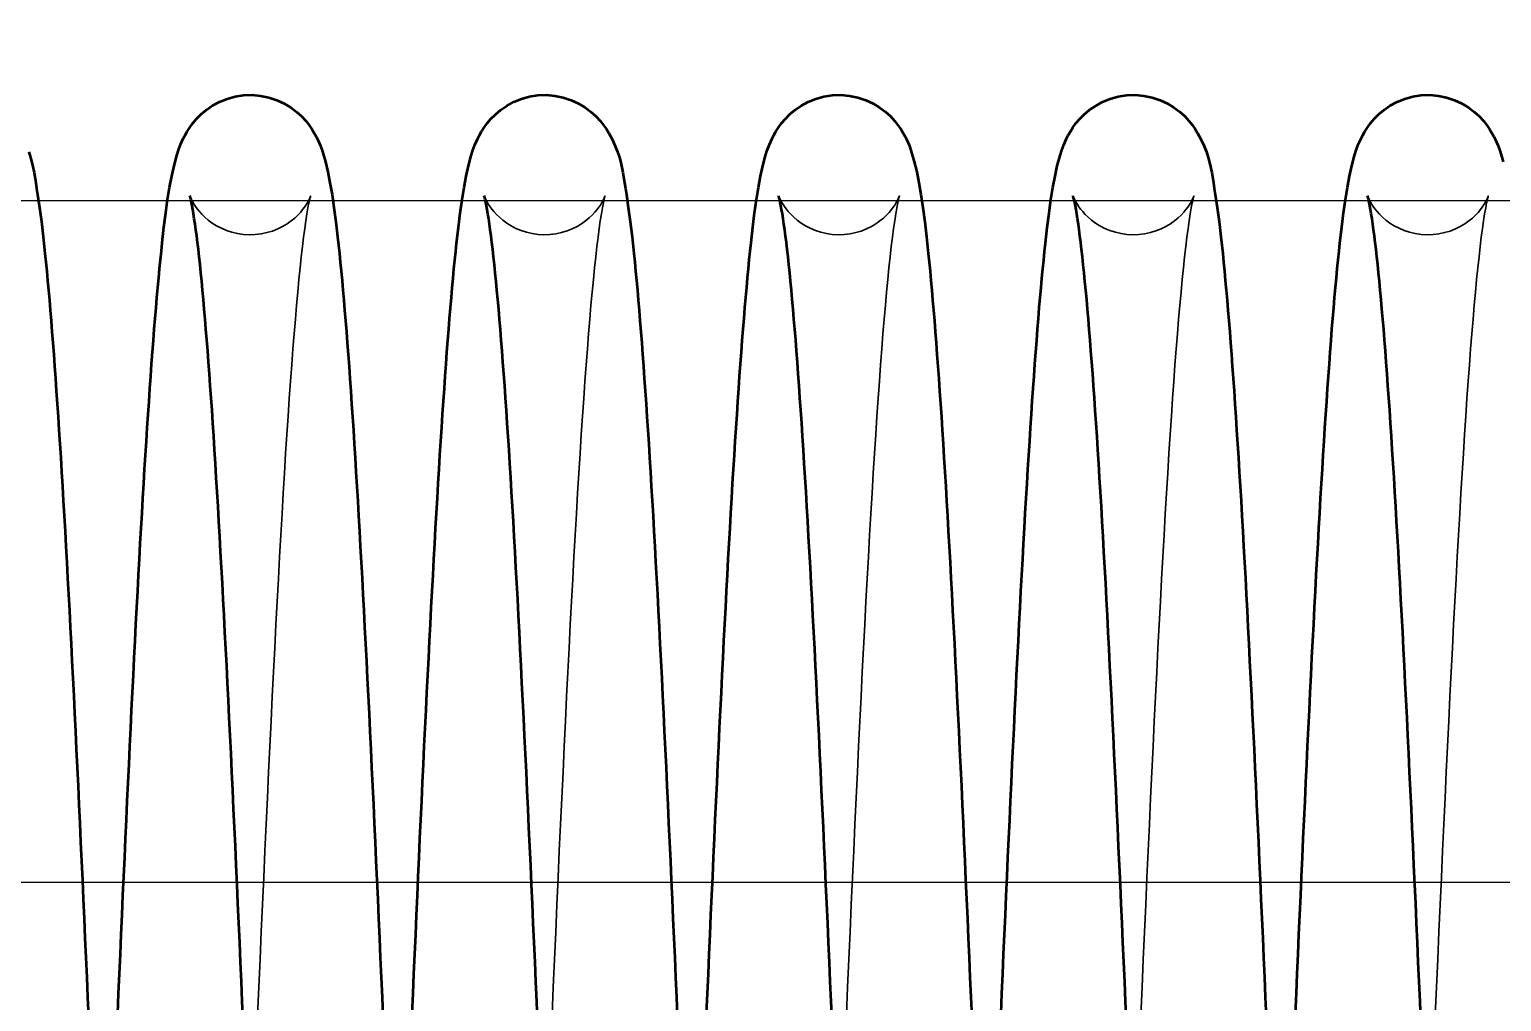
# Model space of a CAD drawing. Header units: millimetres. Extents: x 1448 to 104164, y -19509 to -89.
# Drawn here: x 81061.8 to 81148.2, y -2999.6 to -2942.6 of the extents above; entities that cross this region are included whole.
import ezdxf

# ---------------------------------------------------------------- set-up
doc = ezdxf.new("R2010")
doc.units = ezdxf.units.MM
doc.header["$LTSCALE"] = 60
doc.header["$MEASUREMENT"] = 0
doc.layers.get('0').update_dxf_attribs({"linetype": 'CONTINUOUS'})
doc.layers.add('가려진 것(ISO)', color=7, linetype='CONTINUOUS', lineweight=35)
doc.layers.add('가시적인 것(ISO)', color=7, linetype='CONTINUOUS', lineweight=50)
doc.styles.add('0T-OUT', font='H2GTRE.TTF')
doc.dimstyles.new('MAIN', dxfattribs={"dimtxt": 1.5, "dimasz": 0.5, "dimexe": 1, "dimexo": 2, "dimgap": 1, "dimtad": 1, "dimdec": 0, "dimdsep": 46, "dimlunit": 6, "dimtxsty": '0T-OUT', "dimblk": 'DOT', "dimcen": 2.5, "dimdle": 2, "dimclrd": 256, "dimclre": 256, "dimclrt": 3, "dimadec": 0, "dimazin": 0, "dimtfac": 1, "dimtdec": 0, "dimtix": 1, "dimtmove": 2, "dimatfit": 3, "dimldrblk": 'DOT', "dimfxl": 1, "dimtvp": 1, "dimtolj": 1, "dimtzin": 0, "dimlwd": 0, "dimlwe": 0, "dimarcsym": 0})

# ---------------------------------------------------------------- blocks, each defined once
blk = doc.blocks.new('토션스프링1')
at = {"layer": '가려진 것(ISO)', "flags": 128}
for points in [[(21462606.344, -50955408.884), (21462606.35, -50955408.9), (21462606.369, -50955408.952), (21462606.409, -50955409.045), (21462606.48, -50955409.189), (21462606.531, -50955409.282), (21462606.596, -50955409.391), (21462606.678, -50955409.514), (21462606.778, -50955409.652), (21462606.9, -50955409.803), (21462607.048, -50955409.966), (21462607.221, -50955410.136), (21462607.423, -50955410.308), (21462607.653, -50955410.477), (21462607.91, -50955410.638), (21462608.191, -50955410.785), (21462608.491, -50955410.912), (21462608.811, -50955411.016), (21462609.144, -50955411.094), (21462609.487, -50955411.144), (21462609.834, -50955411.164), (21462610.182, -50955411.153), (21462610.527, -50955411.111), (21462610.864, -50955411.041), (21462611.188, -50955410.945), (21462611.494, -50955410.824), (21462611.781, -50955410.682), (21462612.045, -50955410.525), (21462612.283, -50955410.357), (21462612.493, -50955410.186), (21462612.674, -50955410.015), (21462612.829, -50955409.85), (21462612.959, -50955409.693), (21462613.066, -50955409.551), (21462613.152, -50955409.424), (21462613.221, -50955409.312), (21462613.276, -50955409.214), (21462613.352, -50955409.063), (21462613.397, -50955408.962), (21462613.418, -50955408.905), (21462613.425, -50955408.885), (21462613.422, -50955408.895), (21462613.412, -50955408.931), (21462613.396, -50955408.992), (21462613.376, -50955409.075), (21462613.327, -50955409.298), (21462613.273, -50955409.585), (21462613.213, -50955409.934), (21462613.15, -50955410.339), (21462613.084, -50955410.797), (21462613.017, -50955411.304), (21462612.949, -50955411.858), (21462612.881, -50955412.458), (21462612.812, -50955413.103), (21462612.742, -50955413.793), (21462612.672, -50955414.525), (21462612.602, -50955415.3), (21462612.531, -50955416.115), (21462612.46, -50955416.97), (21462612.389, -50955417.864), (21462612.318, -50955418.794), (21462612.247, -50955419.76), (21462612.176, -50955420.765), (21462612.105, -50955421.807), (21462612.034, -50955422.886), (21462611.962, -50955424), (21462611.891, -50955425.148), (21462611.819, -50955426.329), (21462611.748, -50955427.541), (21462611.676, -50955428.783), (21462611.604, -50955430.054), (21462611.533, -50955431.352), (21462611.461, -50955432.676), (21462611.39, -50955434.027), (21462611.319, -50955435.405), (21462611.247, -50955436.812), (21462611.176, -50955438.244), (21462611.104, -50955439.701), (21462611.032, -50955441.181), (21462610.96, -50955442.682), (21462610.888, -50955444.203), (21462610.817, -50955445.743), (21462610.745, -50955447.299), (21462610.673, -50955448.871), (21462610.602, -50955450.456), (21462610.53, -50955452.054), (21462610.459, -50955453.666), (21462610.387, -50955455.294), (21462610.316, -50955456.936)], [(21462623.62, -50955408.884), (21462623.625, -50955408.9), (21462623.645, -50955408.952), (21462623.685, -50955409.046), (21462623.755, -50955409.194), (21462623.806, -50955409.288), (21462623.872, -50955409.397), (21462623.955, -50955409.52), (21462624.057, -50955409.657), (21462624.18, -50955409.808), (21462624.328, -50955409.971), (21462624.503, -50955410.141), (21462624.705, -50955410.313), (21462624.936, -50955410.482), (21462625.193, -50955410.642), (21462625.475, -50955410.789), (21462625.776, -50955410.916), (21462626.095, -50955411.019), (21462626.429, -50955411.096), (21462626.772, -50955411.145), (21462627.12, -50955411.164), (21462627.467, -50955411.152), (21462627.812, -50955411.11), (21462628.148, -50955411.039), (21462628.472, -50955410.942), (21462628.778, -50955410.821), (21462629.064, -50955410.678), (21462629.327, -50955410.52), (21462629.565, -50955410.353), (21462629.774, -50955410.181), (21462629.955, -50955410.01), (21462630.109, -50955409.845), (21462630.238, -50955409.69), (21462630.344, -50955409.547), (21462630.43, -50955409.42), (21462630.499, -50955409.309), (21462630.553, -50955409.212), (21462630.628, -50955409.061), (21462630.672, -50955408.961), (21462630.694, -50955408.905), (21462630.701, -50955408.885), (21462630.698, -50955408.895), (21462630.688, -50955408.932), (21462630.672, -50955408.993), (21462630.652, -50955409.076), (21462630.603, -50955409.3), (21462630.548, -50955409.588), (21462630.488, -50955409.936), (21462630.425, -50955410.341), (21462630.36, -50955410.799), (21462630.293, -50955411.307), (21462630.225, -50955411.862), (21462630.156, -50955412.461), (21462630.087, -50955413.106), (21462630.018, -50955413.796), (21462629.948, -50955414.528), (21462629.877, -50955415.303), (21462629.807, -50955416.119), (21462629.736, -50955416.975), (21462629.665, -50955417.869), (21462629.594, -50955418.8), (21462629.523, -50955419.768), (21462629.452, -50955420.771), (21462629.381, -50955421.812), (21462629.309, -50955422.889), (21462629.238, -50955424.003), (21462629.166, -50955425.15), (21462629.095, -50955426.331), (21462629.023, -50955427.544), (21462628.952, -50955428.786), (21462628.88, -50955430.058), (21462628.808, -50955431.358), (21462628.737, -50955432.685), (21462628.665, -50955434.036), (21462628.594, -50955435.413), (21462628.523, -50955436.816), (21462628.451, -50955438.247), (21462628.379, -50955439.702), (21462628.308, -50955441.182), (21462628.236, -50955442.683), (21462628.164, -50955444.204), (21462628.092, -50955445.745), (21462628.02, -50955447.302), (21462627.949, -50955448.876), (21462627.877, -50955450.463), (21462627.806, -50955452.064), (21462627.734, -50955453.675), (21462627.663, -50955455.3), (21462627.591, -50955456.939)], [(21462640.896, -50955408.884), (21462640.901, -50955408.9), (21462640.921, -50955408.952), (21462640.961, -50955409.045), (21462641.032, -50955409.189), (21462641.083, -50955409.282), (21462641.148, -50955409.391), (21462641.229, -50955409.514), (21462641.329, -50955409.652), (21462641.452, -50955409.803), (21462641.599, -50955409.966), (21462641.773, -50955410.136), (21462641.974, -50955410.308), (21462642.205, -50955410.477), (21462642.462, -50955410.638), (21462642.742, -50955410.785), (21462643.043, -50955410.912), (21462643.362, -50955411.016), (21462643.696, -50955411.094), (21462644.039, -50955411.144), (21462644.386, -50955411.164), (21462644.733, -50955411.153), (21462645.078, -50955411.111), (21462645.415, -50955411.041), (21462645.739, -50955410.945), (21462646.045, -50955410.824), (21462646.332, -50955410.682), (21462646.596, -50955410.525), (21462646.835, -50955410.357), (21462647.044, -50955410.186), (21462647.226, -50955410.015), (21462647.381, -50955409.85), (21462647.511, -50955409.693), (21462647.617, -50955409.551), (21462647.703, -50955409.424), (21462647.773, -50955409.312), (21462647.828, -50955409.214), (21462647.904, -50955409.063), (21462647.948, -50955408.962), (21462647.97, -50955408.905), (21462647.977, -50955408.885), (21462647.974, -50955408.895), (21462647.964, -50955408.931), (21462647.948, -50955408.992), (21462647.928, -50955409.075), (21462647.879, -50955409.298), (21462647.824, -50955409.585), (21462647.765, -50955409.934), (21462647.702, -50955410.339), (21462647.636, -50955410.797), (21462647.569, -50955411.304), (21462647.501, -50955411.858), (21462647.432, -50955412.458), (21462647.363, -50955413.103), (21462647.294, -50955413.793), (21462647.224, -50955414.525), (21462647.153, -50955415.3), (21462647.083, -50955416.115), (21462647.012, -50955416.97), (21462646.941, -50955417.864), (21462646.87, -50955418.794), (21462646.799, -50955419.76), (21462646.728, -50955420.765), (21462646.657, -50955421.807), (21462646.585, -50955422.886), (21462646.514, -50955424), (21462646.442, -50955425.148), (21462646.371, -50955426.329), (21462646.299, -50955427.541), (21462646.227, -50955428.783), (21462646.156, -50955430.054), (21462646.084, -50955431.352), (21462646.013, -50955432.676), (21462645.942, -50955434.027), (21462645.87, -50955435.405), (21462645.799, -50955436.812), (21462645.727, -50955438.244), (21462645.655, -50955439.701), (21462645.583, -50955441.181), (21462645.512, -50955442.682), (21462645.44, -50955444.203), (21462645.368, -50955445.743), (21462645.296, -50955447.299), (21462645.225, -50955448.871), (21462645.153, -50955450.456), (21462645.082, -50955452.054), (21462645.01, -50955453.666), (21462644.939, -50955455.294), (21462644.867, -50955456.936)], [(21462658.172, -50955408.884), (21462658.177, -50955408.9), (21462658.197, -50955408.952), (21462658.236, -50955409.046), (21462658.306, -50955409.194), (21462658.358, -50955409.288), (21462658.424, -50955409.397), (21462658.507, -50955409.52), (21462658.608, -50955409.657), (21462658.731, -50955409.808), (21462658.88, -50955409.971), (21462659.054, -50955410.141), (21462659.256, -50955410.313), (21462659.487, -50955410.482), (21462659.745, -50955410.642), (21462660.026, -50955410.789), (21462660.328, -50955410.916), (21462660.647, -50955411.019), (21462660.981, -50955411.096), (21462661.324, -50955411.145), (21462661.671, -50955411.164), (21462662.019, -50955411.152), (21462662.363, -50955411.11), (21462662.7, -50955411.039), (21462663.024, -50955410.942), (21462663.33, -50955410.821), (21462663.615, -50955410.678), (21462663.878, -50955410.52), (21462664.116, -50955410.353), (21462664.326, -50955410.181), (21462664.506, -50955410.01), (21462664.66, -50955409.845), (21462664.789, -50955409.69), (21462664.896, -50955409.547), (21462664.981, -50955409.42), (21462665.05, -50955409.309), (21462665.105, -50955409.212), (21462665.18, -50955409.061), (21462665.223, -50955408.961), (21462665.245, -50955408.905), (21462665.252, -50955408.885), (21462665.249, -50955408.895), (21462665.24, -50955408.932), (21462665.224, -50955408.993), (21462665.204, -50955409.076), (21462665.154, -50955409.3), (21462665.099, -50955409.588), (21462665.04, -50955409.936), (21462664.977, -50955410.341), (21462664.911, -50955410.799), (21462664.844, -50955411.307), (21462664.776, -50955411.862), (21462664.708, -50955412.461), (21462664.639, -50955413.106), (21462664.569, -50955413.796), (21462664.499, -50955414.528), (21462664.429, -50955415.303), (21462664.358, -50955416.119), (21462664.287, -50955416.975), (21462664.216, -50955417.869), (21462664.145, -50955418.8), (21462664.074, -50955419.768), (21462664.003, -50955420.771), (21462663.932, -50955421.812), (21462663.861, -50955422.889), (21462663.789, -50955424.003), (21462663.718, -50955425.15), (21462663.646, -50955426.331), (21462663.575, -50955427.544), (21462663.503, -50955428.786), (21462663.431, -50955430.058), (21462663.36, -50955431.358), (21462663.288, -50955432.685), (21462663.217, -50955434.036), (21462663.146, -50955435.413), (21462663.074, -50955436.816), (21462663.003, -50955438.247), (21462662.931, -50955439.702), (21462662.859, -50955441.182), (21462662.787, -50955442.683), (21462662.716, -50955444.204), (21462662.644, -50955445.745), (21462662.572, -50955447.302), (21462662.5, -50955448.876), (21462662.429, -50955450.463), (21462662.357, -50955452.064), (21462662.286, -50955453.675), (21462662.214, -50955455.3), (21462662.143, -50955456.939)], [(21462675.447, -50955408.884), (21462675.453, -50955408.9), (21462675.472, -50955408.952), (21462675.512, -50955409.045), (21462675.583, -50955409.189), (21462675.634, -50955409.282), (21462675.699, -50955409.391), (21462675.78, -50955409.514), (21462675.881, -50955409.652), (21462676.003, -50955409.803), (21462676.151, -50955409.966), (21462676.324, -50955410.136), (21462676.526, -50955410.308), (21462676.756, -50955410.477), (21462677.013, -50955410.638), (21462677.294, -50955410.785), (21462677.594, -50955410.912), (21462677.914, -50955411.016), (21462678.247, -50955411.094), (21462678.59, -50955411.144), (21462678.937, -50955411.164), (21462679.285, -50955411.153), (21462679.63, -50955411.111), (21462679.967, -50955411.041), (21462680.291, -50955410.945), (21462680.597, -50955410.824), (21462680.884, -50955410.682), (21462681.148, -50955410.525), (21462681.386, -50955410.357), (21462681.596, -50955410.186), (21462681.777, -50955410.015), (21462681.932, -50955409.85), (21462682.062, -50955409.693), (21462682.169, -50955409.551), (21462682.255, -50955409.424), (21462682.324, -50955409.312), (21462682.379, -50955409.214), (21462682.455, -50955409.063), (21462682.5, -50955408.962), (21462682.521, -50955408.905), (21462682.528, -50955408.885), (21462682.525, -50955408.895), (21462682.515, -50955408.931), (21462682.499, -50955408.992), (21462682.479, -50955409.075), (21462682.43, -50955409.298), (21462682.376, -50955409.585), (21462682.316, -50955409.934), (21462682.253, -50955410.339), (21462682.187, -50955410.797), (21462682.12, -50955411.304), (21462682.052, -50955411.858), (21462681.984, -50955412.458), (21462681.915, -50955413.103), (21462681.845, -50955413.793), (21462681.775, -50955414.525), (21462681.705, -50955415.3), (21462681.634, -50955416.115), (21462681.563, -50955416.97), (21462681.492, -50955417.864), (21462681.421, -50955418.794), (21462681.35, -50955419.76), (21462681.279, -50955420.765), (21462681.208, -50955421.807), (21462681.137, -50955422.886), (21462681.065, -50955424), (21462680.994, -50955425.148), (21462680.922, -50955426.329), (21462680.851, -50955427.541), (21462680.779, -50955428.783), (21462680.707, -50955430.054), (21462680.636, -50955431.352), (21462680.564, -50955432.676), (21462680.493, -50955434.027), (21462680.422, -50955435.405), (21462680.35, -50955436.812), (21462680.278, -50955438.244), (21462680.207, -50955439.701), (21462680.135, -50955441.181), (21462680.063, -50955442.682), (21462679.991, -50955444.203), (21462679.92, -50955445.743), (21462679.848, -50955447.299), (21462679.776, -50955448.871), (21462679.705, -50955450.456), (21462679.633, -50955452.054), (21462679.562, -50955453.666), (21462679.49, -50955455.294), (21462679.419, -50955456.936)]]:
    blk.add_lwpolyline(points, dxfattribs=at)
at = {"layer": '가시적인 것(ISO)', "flags": 128}
for points in [[(21462596.886, -50955406.308), (21462596.993, -50955406.624), (21462597.077, -50955406.926), (21462597.199, -50955407.512), (21462597.295, -50955408.121), (21462597.347, -50955408.451), (21462597.405, -50955408.803), (21462597.518, -50955409.56), (21462597.627, -50955410.387), (21462597.735, -50955411.286), (21462597.84, -50955412.256), (21462597.892, -50955412.768), (21462597.944, -50955413.298), (21462597.995, -50955413.846), (21462598.047, -50955414.412), (21462598.098, -50955414.996), (21462598.149, -50955415.598), (21462598.2, -50955416.218), (21462598.251, -50955416.856), (21462598.302, -50955417.513), (21462598.353, -50955418.189), (21462598.404, -50955418.883), (21462598.455, -50955419.596), (21462598.506, -50955420.327), (21462598.558, -50955421.075), (21462598.609, -50955421.841), (21462598.66, -50955422.624), (21462598.711, -50955423.424), (21462598.762, -50955424.24), (21462598.813, -50955425.071), (21462598.865, -50955425.918), (21462598.916, -50955426.781), (21462598.967, -50955427.657), (21462599.018, -50955428.548), (21462599.069, -50955429.453), (21462599.119, -50955430.371), (21462599.17, -50955431.303), (21462599.221, -50955432.247), (21462599.272, -50955433.205), (21462599.323, -50955434.178), (21462599.373, -50955435.165), (21462599.424, -50955436.165), (21462599.475, -50955437.178), (21462599.526, -50955438.204), (21462599.577, -50955439.241), (21462599.628, -50955440.289), (21462599.679, -50955441.348), (21462599.73, -50955442.418), (21462599.781, -50955443.497), (21462599.832, -50955444.585), (21462599.883, -50955445.682), (21462599.934, -50955446.787), (21462599.985, -50955447.9), (21462600.036, -50955449.019), (21462600.086, -50955450.145), (21462600.137, -50955451.278), (21462600.188, -50955452.419), (21462600.238, -50955453.568), (21462600.289, -50955454.724), (21462600.34, -50955455.887), (21462600.391, -50955457.057)], [(21462602.112, -50955456.849), (21462602.163, -50955455.679), (21462602.214, -50955454.515), (21462602.264, -50955453.358), (21462602.315, -50955452.207), (21462602.366, -50955451.064), (21462602.417, -50955449.929), (21462602.468, -50955448.803), (21462602.519, -50955447.687), (21462602.569, -50955446.579), (21462602.62, -50955445.478), (21462602.671, -50955444.386), (21462602.722, -50955443.301), (21462602.773, -50955442.225), (21462602.824, -50955441.159), (21462602.875, -50955440.103), (21462602.926, -50955439.056), (21462602.977, -50955438.021), (21462603.028, -50955436.997), (21462603.079, -50955435.985), (21462603.13, -50955434.985), (21462603.181, -50955433.999), (21462603.232, -50955433.025), (21462603.282, -50955432.066), (21462603.333, -50955431.121), (21462603.384, -50955430.191), (21462603.435, -50955429.276), (21462603.486, -50955428.376), (21462603.537, -50955427.49), (21462603.587, -50955426.619), (21462603.638, -50955425.761), (21462603.689, -50955424.919), (21462603.741, -50955424.091), (21462603.792, -50955423.279), (21462603.843, -50955422.482), (21462603.894, -50955421.701), (21462603.946, -50955420.937), (21462603.997, -50955420.189), (21462604.049, -50955419.459), (21462604.1, -50955418.745), (21462604.152, -50955418.049), (21462604.203, -50955417.371), (21462604.255, -50955416.712), (21462604.306, -50955416.071), (21462604.358, -50955415.448), (21462604.41, -50955414.845), (21462604.462, -50955414.262), (21462604.513, -50955413.698), (21462604.565, -50955413.155), (21462604.617, -50955412.632), (21462604.668, -50955412.128), (21462604.719, -50955411.643), (21462604.823, -50955410.729), (21462604.929, -50955409.885), (21462605.039, -50955409.105), (21462605.155, -50955408.387), (21462605.279, -50955407.724), (21462605.413, -50955407.113), (21462605.572, -50955406.518), (21462605.673, -50955406.209), (21462605.797, -50955405.88), (21462605.957, -50955405.518), (21462606.06, -50955405.318), (21462606.183, -50955405.104), (21462606.331, -50955404.872), (21462606.513, -50955404.625), (21462606.732, -50955404.367), (21462606.997, -50955404.101), (21462607.312, -50955403.837), (21462607.672, -50955403.59), (21462608.078, -50955403.371), (21462608.523, -50955403.191), (21462608.998, -50955403.059), (21462609.491, -50955402.983), (21462609.995, -50955402.967), (21462610.496, -50955403.009), (21462610.982, -50955403.11), (21462611.444, -50955403.264), (21462611.874, -50955403.464), (21462612.262, -50955403.696), (21462612.602, -50955403.951), (21462612.894, -50955404.217), (21462613.138, -50955404.48), (21462613.34, -50955404.734), (21462613.506, -50955404.975), (21462613.643, -50955405.199), (21462613.758, -50955405.407), (21462613.855, -50955405.601), (21462614.007, -50955405.955), (21462614.12, -50955406.277), (21462614.298, -50955406.881), (21462614.44, -50955407.482), (21462614.564, -50955408.115), (21462614.682, -50955408.809), (21462614.796, -50955409.57), (21462614.906, -50955410.398), (21462615.013, -50955411.295), (21462615.118, -50955412.262), (21462615.169, -50955412.772), (21462615.22, -50955413.3), (21462615.272, -50955413.846), (21462615.322, -50955414.411), (21462615.373, -50955414.994), (21462615.424, -50955415.595), (21462615.475, -50955416.215), (21462615.526, -50955416.854), (21462615.578, -50955417.512), (21462615.629, -50955418.189), (21462615.68, -50955418.885), (21462615.731, -50955419.599), (21462615.782, -50955420.331), (21462615.834, -50955421.08), (21462615.885, -50955421.846), (21462615.936, -50955422.629), (21462615.987, -50955423.429), (21462616.038, -50955424.244), (21462616.089, -50955425.075), (21462616.141, -50955425.922), (21462616.192, -50955426.783), (21462616.243, -50955427.658), (21462616.293, -50955428.548), (21462616.344, -50955429.452), (21462616.395, -50955430.369), (21462616.446, -50955431.3), (21462616.497, -50955432.245), (21462616.547, -50955433.206), (21462616.598, -50955434.18), (21462616.649, -50955435.168), (21462616.7, -50955436.169), (21462616.751, -50955437.183), (21462616.802, -50955438.209), (21462616.853, -50955439.246), (21462616.904, -50955440.295), (21462616.955, -50955441.354), (21462617.006, -50955442.423), (21462617.057, -50955443.501), (21462617.108, -50955444.588), (21462617.159, -50955445.684), (21462617.21, -50955446.787), (21462617.261, -50955447.898), (21462617.311, -50955449.016), (21462617.362, -50955450.141), (21462617.413, -50955451.276), (21462617.463, -50955452.419), (21462617.514, -50955453.569), (21462617.565, -50955454.727), (21462617.616, -50955455.892), (21462617.667, -50955457.062)], [(21462619.387, -50955456.848), (21462619.438, -50955455.679), (21462619.489, -50955454.516), (21462619.54, -50955453.36), (21462619.591, -50955452.211), (21462619.642, -50955451.07), (21462619.692, -50955449.938), (21462619.743, -50955448.814), (21462619.794, -50955447.697), (21462619.845, -50955446.586), (21462619.896, -50955445.484), (21462619.946, -50955444.389), (21462619.997, -50955443.303), (21462620.048, -50955442.226), (21462620.099, -50955441.159), (21462620.15, -50955440.101), (21462620.201, -50955439.055), (21462620.252, -50955438.019), (21462620.303, -50955436.995), (21462620.354, -50955435.984), (21462620.405, -50955434.985), (21462620.456, -50955433.999), (21462620.507, -50955433.028), (21462620.558, -50955432.07), (21462620.609, -50955431.127), (21462620.659, -50955430.199), (21462620.71, -50955429.285), (21462620.761, -50955428.383), (21462620.812, -50955427.496), (21462620.863, -50955426.622), (21462620.914, -50955425.763), (21462620.965, -50955424.919), (21462621.017, -50955424.09), (21462621.068, -50955423.276), (21462621.119, -50955422.478), (21462621.17, -50955421.697), (21462621.222, -50955420.932), (21462621.273, -50955420.184), (21462621.325, -50955419.453), (21462621.376, -50955418.74), (21462621.428, -50955418.045), (21462621.479, -50955417.368), (21462621.531, -50955416.71), (21462621.582, -50955416.07), (21462621.633, -50955415.451), (21462621.685, -50955414.851), (21462621.736, -50955414.27), (21462621.788, -50955413.71), (21462621.839, -50955413.169), (21462621.89, -50955412.646), (21462621.941, -50955412.143), (21462621.992, -50955411.657), (21462622.097, -50955410.739), (21462622.204, -50955409.889), (21462622.316, -50955409.105), (21462622.432, -50955408.385), (21462622.555, -50955407.725), (21462622.687, -50955407.116), (21462622.847, -50955406.52), (21462622.949, -50955406.21), (21462623.072, -50955405.882), (21462623.232, -50955405.52), (21462623.334, -50955405.321), (21462623.457, -50955405.107), (21462623.605, -50955404.875), (21462623.786, -50955404.629), (21462624.005, -50955404.37), (21462624.27, -50955404.104), (21462624.583, -50955403.84), (21462624.943, -50955403.593), (21462625.348, -50955403.374), (21462625.794, -50955403.193), (21462626.268, -50955403.06), (21462626.761, -50955402.984), (21462627.264, -50955402.967), (21462627.765, -50955403.008), (21462628.251, -50955403.108), (21462628.715, -50955403.262), (21462629.145, -50955403.461), (21462629.533, -50955403.693), (21462629.873, -50955403.948), (21462630.166, -50955404.213), (21462630.411, -50955404.476), (21462630.614, -50955404.73), (21462630.781, -50955404.971), (21462630.918, -50955405.197), (21462631.131, -50955405.602), (21462631.301, -50955405.97), (21462631.437, -50955406.308), (21462631.544, -50955406.624), (21462631.629, -50955406.926), (21462631.75, -50955407.512), (21462631.846, -50955408.121), (21462631.899, -50955408.451), (21462631.956, -50955408.803), (21462632.069, -50955409.56), (21462632.179, -50955410.387), (21462632.286, -50955411.286), (21462632.392, -50955412.256), (21462632.444, -50955412.768), (21462632.495, -50955413.298), (21462632.547, -50955413.846), (21462632.598, -50955414.412), (21462632.649, -50955414.996), (21462632.7, -50955415.598), (21462632.751, -50955416.218), (21462632.802, -50955416.856), (21462632.853, -50955417.513), (21462632.905, -50955418.189), (21462632.956, -50955418.883), (21462633.007, -50955419.596), (21462633.058, -50955420.327), (21462633.109, -50955421.075), (21462633.16, -50955421.841), (21462633.212, -50955422.624), (21462633.263, -50955423.424), (21462633.314, -50955424.24), (21462633.365, -50955425.071), (21462633.416, -50955425.918), (21462633.467, -50955426.781), (21462633.518, -50955427.657), (21462633.569, -50955428.548), (21462633.62, -50955429.453), (21462633.671, -50955430.371), (21462633.722, -50955431.303), (21462633.773, -50955432.247), (21462633.823, -50955433.205), (21462633.874, -50955434.178), (21462633.925, -50955435.165), (21462633.976, -50955436.165), (21462634.027, -50955437.178), (21462634.078, -50955438.204), (21462634.129, -50955439.241), (21462634.18, -50955440.289), (21462634.231, -50955441.348), (21462634.282, -50955442.418), (21462634.333, -50955443.497), (21462634.384, -50955444.585), (21462634.435, -50955445.682), (21462634.485, -50955446.787), (21462634.536, -50955447.9), (21462634.587, -50955449.019), (21462634.638, -50955450.145), (21462634.688, -50955451.278), (21462634.739, -50955452.419), (21462634.79, -50955453.568), (21462634.841, -50955454.724), (21462634.892, -50955455.887), (21462634.943, -50955457.057)], [(21462636.663, -50955456.849), (21462636.714, -50955455.679), (21462636.765, -50955454.515), (21462636.816, -50955453.358), (21462636.867, -50955452.207), (21462636.918, -50955451.064), (21462636.969, -50955449.929), (21462637.019, -50955448.803), (21462637.07, -50955447.687), (21462637.121, -50955446.579), (21462637.171, -50955445.478), (21462637.222, -50955444.386), (21462637.273, -50955443.301), (21462637.324, -50955442.225), (21462637.375, -50955441.159), (21462637.426, -50955440.103), (21462637.477, -50955439.056), (21462637.528, -50955438.021), (21462637.579, -50955436.997), (21462637.63, -50955435.985), (21462637.681, -50955434.985), (21462637.732, -50955433.999), (21462637.783, -50955433.025), (21462637.834, -50955432.066), (21462637.885, -50955431.121), (21462637.936, -50955430.191), (21462637.986, -50955429.276), (21462638.037, -50955428.376), (21462638.088, -50955427.49), (21462638.139, -50955426.619), (21462638.19, -50955425.761), (21462638.241, -50955424.919), (21462638.292, -50955424.091), (21462638.343, -50955423.279), (21462638.395, -50955422.482), (21462638.446, -50955421.701), (21462638.497, -50955420.937), (21462638.549, -50955420.189), (21462638.6, -50955419.459), (21462638.652, -50955418.745), (21462638.703, -50955418.049), (21462638.755, -50955417.371), (21462638.806, -50955416.712), (21462638.858, -50955416.071), (21462638.91, -50955415.448), (21462638.961, -50955414.845), (21462639.013, -50955414.262), (21462639.065, -50955413.698), (21462639.117, -50955413.155), (21462639.168, -50955412.632), (21462639.22, -50955412.128), (21462639.271, -50955411.643), (21462639.374, -50955410.729), (21462639.48, -50955409.885), (21462639.59, -50955409.105), (21462639.707, -50955408.387), (21462639.831, -50955407.724), (21462639.964, -50955407.113), (21462640.123, -50955406.518), (21462640.225, -50955406.209), (21462640.349, -50955405.88), (21462640.509, -50955405.518), (21462640.611, -50955405.318), (21462640.734, -50955405.104), (21462640.883, -50955404.872), (21462641.064, -50955404.625), (21462641.284, -50955404.367), (21462641.549, -50955404.101), (21462641.863, -50955403.837), (21462642.224, -50955403.59), (21462642.629, -50955403.371), (21462643.075, -50955403.191), (21462643.55, -50955403.059), (21462644.043, -50955402.983), (21462644.546, -50955402.967), (21462645.047, -50955403.009), (21462645.533, -50955403.11), (21462645.996, -50955403.264), (21462646.426, -50955403.464), (21462646.814, -50955403.696), (21462647.153, -50955403.951), (21462647.445, -50955404.217), (21462647.689, -50955404.48), (21462647.892, -50955404.734), (21462648.058, -50955404.975), (21462648.195, -50955405.199), (21462648.309, -50955405.407), (21462648.407, -50955405.601), (21462648.559, -50955405.955), (21462648.671, -50955406.277), (21462648.85, -50955406.881), (21462648.992, -50955407.482), (21462649.116, -50955408.115), (21462649.234, -50955408.809), (21462649.348, -50955409.57), (21462649.458, -50955410.398), (21462649.565, -50955411.295), (21462649.669, -50955412.262), (21462649.721, -50955412.772), (21462649.772, -50955413.3), (21462649.823, -50955413.846), (21462649.874, -50955414.411), (21462649.925, -50955414.994), (21462649.976, -50955415.595), (21462650.027, -50955416.215), (21462650.078, -50955416.854), (21462650.129, -50955417.512), (21462650.18, -50955418.189), (21462650.231, -50955418.885), (21462650.283, -50955419.599), (21462650.334, -50955420.331), (21462650.385, -50955421.08), (21462650.436, -50955421.846), (21462650.488, -50955422.629), (21462650.539, -50955423.429), (21462650.59, -50955424.244), (21462650.641, -50955425.075), (21462650.692, -50955425.922), (21462650.743, -50955426.783), (21462650.794, -50955427.658), (21462650.845, -50955428.548), (21462650.896, -50955429.452), (21462650.947, -50955430.369), (21462650.997, -50955431.3), (21462651.048, -50955432.245), (21462651.099, -50955433.206), (21462651.15, -50955434.18), (21462651.201, -50955435.168), (21462651.252, -50955436.169), (21462651.303, -50955437.183), (21462651.354, -50955438.209), (21462651.405, -50955439.246), (21462651.456, -50955440.295), (21462651.507, -50955441.354), (21462651.558, -50955442.423), (21462651.609, -50955443.501), (21462651.66, -50955444.588), (21462651.71, -50955445.684), (21462651.761, -50955446.787), (21462651.812, -50955447.898), (21462651.863, -50955449.016), (21462651.913, -50955450.141), (21462651.964, -50955451.276), (21462652.015, -50955452.419), (21462652.066, -50955453.569), (21462652.117, -50955454.727), (21462652.168, -50955455.892), (21462652.219, -50955457.062)], [(21462653.939, -50955456.848), (21462653.99, -50955455.679), (21462654.041, -50955454.516), (21462654.092, -50955453.36), (21462654.142, -50955452.211), (21462654.193, -50955451.07), (21462654.244, -50955449.938), (21462654.295, -50955448.814), (21462654.345, -50955447.697), (21462654.396, -50955446.586), (21462654.447, -50955445.484), (21462654.498, -50955444.389), (21462654.549, -50955443.303), (21462654.6, -50955442.226), (21462654.651, -50955441.159), (21462654.702, -50955440.101), (21462654.753, -50955439.055), (21462654.804, -50955438.019), (21462654.855, -50955436.995), (21462654.906, -50955435.984), (21462654.957, -50955434.985), (21462655.008, -50955433.999), (21462655.059, -50955433.028), (21462655.109, -50955432.07), (21462655.16, -50955431.127), (21462655.211, -50955430.199), (21462655.262, -50955429.285), (21462655.313, -50955428.383), (21462655.364, -50955427.496), (21462655.415, -50955426.622), (21462655.466, -50955425.763), (21462655.517, -50955424.919), (21462655.568, -50955424.09), (21462655.619, -50955423.276), (21462655.671, -50955422.478), (21462655.722, -50955421.697), (21462655.773, -50955420.932), (21462655.825, -50955420.184), (21462655.876, -50955419.453), (21462655.928, -50955418.74), (21462655.979, -50955418.045), (21462656.031, -50955417.368), (21462656.082, -50955416.71), (21462656.133, -50955416.07), (21462656.185, -50955415.451), (21462656.236, -50955414.851), (21462656.288, -50955414.27), (21462656.339, -50955413.71), (21462656.39, -50955413.169), (21462656.441, -50955412.646), (21462656.492, -50955412.143), (21462656.544, -50955411.657), (21462656.648, -50955410.739), (21462656.756, -50955409.889), (21462656.867, -50955409.105), (21462656.984, -50955408.385), (21462657.107, -50955407.725), (21462657.238, -50955407.116), (21462657.399, -50955406.52), (21462657.5, -50955406.21), (21462657.623, -50955405.882), (21462657.783, -50955405.52), (21462657.886, -50955405.321), (21462658.008, -50955405.107), (21462658.156, -50955404.875), (21462658.337, -50955404.629), (21462658.556, -50955404.37), (21462658.821, -50955404.104), (21462659.135, -50955403.84), (21462659.494, -50955403.593), (21462659.9, -50955403.374), (21462660.345, -50955403.193), (21462660.819, -50955403.06), (21462661.312, -50955402.984), (21462661.816, -50955402.967), (21462662.317, -50955403.008), (21462662.803, -50955403.108), (21462663.266, -50955403.262), (21462663.697, -50955403.461), (21462664.085, -50955403.693), (21462664.425, -50955403.948), (21462664.717, -50955404.213), (21462664.962, -50955404.476), (21462665.165, -50955404.73), (21462665.332, -50955404.971), (21462665.47, -50955405.197), (21462665.683, -50955405.602), (21462665.853, -50955405.97), (21462665.989, -50955406.308), (21462666.096, -50955406.624), (21462666.18, -50955406.926), (21462666.302, -50955407.512), (21462666.398, -50955408.121), (21462666.45, -50955408.451), (21462666.508, -50955408.803), (21462666.621, -50955409.56), (21462666.73, -50955410.387), (21462666.838, -50955411.286), (21462666.943, -50955412.256), (21462666.995, -50955412.768), (21462667.047, -50955413.298), (21462667.098, -50955413.846), (21462667.15, -50955414.412), (21462667.201, -50955414.996), (21462667.252, -50955415.598), (21462667.303, -50955416.218), (21462667.354, -50955416.856), (21462667.405, -50955417.513), (21462667.456, -50955418.189), (21462667.507, -50955418.883), (21462667.558, -50955419.596), (21462667.609, -50955420.327), (21462667.661, -50955421.075), (21462667.712, -50955421.841), (21462667.763, -50955422.624), (21462667.814, -50955423.424), (21462667.865, -50955424.24), (21462667.916, -50955425.071), (21462667.968, -50955425.918), (21462668.019, -50955426.781), (21462668.07, -50955427.657), (21462668.121, -50955428.548), (21462668.172, -50955429.453), (21462668.222, -50955430.371), (21462668.273, -50955431.303), (21462668.324, -50955432.247), (21462668.375, -50955433.205), (21462668.426, -50955434.178), (21462668.476, -50955435.165), (21462668.527, -50955436.165), (21462668.578, -50955437.178), (21462668.629, -50955438.204), (21462668.68, -50955439.241), (21462668.731, -50955440.289), (21462668.782, -50955441.348), (21462668.833, -50955442.418), (21462668.884, -50955443.497), (21462668.935, -50955444.585), (21462668.986, -50955445.682), (21462669.037, -50955446.787), (21462669.088, -50955447.9), (21462669.139, -50955449.019), (21462669.189, -50955450.145), (21462669.24, -50955451.278), (21462669.291, -50955452.419), (21462669.342, -50955453.568), (21462669.392, -50955454.724), (21462669.443, -50955455.887), (21462669.494, -50955457.057)], [(21462671.215, -50955456.849), (21462671.266, -50955455.679), (21462671.317, -50955454.515), (21462671.367, -50955453.358), (21462671.418, -50955452.207), (21462671.469, -50955451.064), (21462671.52, -50955449.929), (21462671.571, -50955448.803), (21462671.622, -50955447.687), (21462671.672, -50955446.579), (21462671.723, -50955445.478), (21462671.774, -50955444.386), (21462671.825, -50955443.301), (21462671.876, -50955442.225), (21462671.927, -50955441.159), (21462671.978, -50955440.103), (21462672.029, -50955439.056), (21462672.08, -50955438.021), (21462672.131, -50955436.997), (21462672.182, -50955435.985), (21462672.233, -50955434.985), (21462672.284, -50955433.999), (21462672.335, -50955433.025), (21462672.385, -50955432.066), (21462672.436, -50955431.121), (21462672.487, -50955430.191), (21462672.538, -50955429.276), (21462672.589, -50955428.376), (21462672.64, -50955427.49), (21462672.691, -50955426.619), (21462672.741, -50955425.761), (21462672.793, -50955424.919), (21462672.844, -50955424.091), (21462672.895, -50955423.279), (21462672.946, -50955422.482), (21462672.997, -50955421.701), (21462673.049, -50955420.937), (21462673.1, -50955420.189), (21462673.152, -50955419.459), (21462673.203, -50955418.745), (21462673.255, -50955418.049), (21462673.306, -50955417.371), (21462673.358, -50955416.712), (21462673.409, -50955416.071), (21462673.461, -50955415.448), (21462673.513, -50955414.845), (21462673.565, -50955414.262), (21462673.616, -50955413.698), (21462673.668, -50955413.155), (21462673.72, -50955412.632), (21462673.771, -50955412.128), (21462673.822, -50955411.643), (21462673.926, -50955410.729), (21462674.032, -50955409.885), (21462674.142, -50955409.105), (21462674.258, -50955408.387), (21462674.382, -50955407.724), (21462674.516, -50955407.113), (21462674.675, -50955406.518), (21462674.776, -50955406.209), (21462674.9, -50955405.88), (21462675.06, -50955405.518), (21462675.163, -50955405.318), (21462675.286, -50955405.104), (21462675.434, -50955404.872), (21462675.616, -50955404.625), (21462675.835, -50955404.367), (21462676.1, -50955404.101), (21462676.415, -50955403.837), (21462676.775, -50955403.59), (21462677.181, -50955403.371), (21462677.626, -50955403.191), (21462678.101, -50955403.059), (21462678.594, -50955402.983), (21462679.098, -50955402.967), (21462679.599, -50955403.009), (21462680.085, -50955403.11), (21462680.547, -50955403.264), (21462680.977, -50955403.464), (21462681.365, -50955403.696), (21462681.705, -50955403.951), (21462681.997, -50955404.217), (21462682.241, -50955404.48), (21462682.443, -50955404.734), (21462682.609, -50955404.975), (21462682.746, -50955405.199), (21462682.861, -50955405.407), (21462682.958, -50955405.601), (21462683.11, -50955405.955), (21462683.223, -50955406.277), (21462683.401, -50955406.881)], [(21462609.47, -50955457.299), (21462609.419, -50955456.133), (21462609.368, -50955454.975), (21462609.318, -50955453.824), (21462609.267, -50955452.677), (21462609.216, -50955451.536), (21462609.165, -50955450.401), (21462609.114, -50955449.272), (21462609.063, -50955448.151), (21462609.013, -50955447.037), (21462608.962, -50955445.931), (21462608.911, -50955444.834), (21462608.86, -50955443.747), (21462608.809, -50955442.669), (21462608.758, -50955441.602), (21462608.707, -50955440.546), (21462608.656, -50955439.502), (21462608.605, -50955438.469), (21462608.554, -50955437.45), (21462608.504, -50955436.444), (21462608.453, -50955435.451), (21462608.402, -50955434.471), (21462608.352, -50955433.503), (21462608.301, -50955432.547), (21462608.25, -50955431.605), (21462608.199, -50955430.675), (21462608.148, -50955429.759), (21462608.098, -50955428.858), (21462608.047, -50955427.971), (21462607.996, -50955427.099), (21462607.945, -50955426.243), (21462607.894, -50955425.403), (21462607.843, -50955424.58), (21462607.793, -50955423.774), (21462607.742, -50955422.985), (21462607.691, -50955422.214), (21462607.641, -50955421.462), (21462607.591, -50955420.729), (21462607.54, -50955420.014), (21462607.49, -50955419.317), (21462607.439, -50955418.638), (21462607.389, -50955417.977), (21462607.338, -50955417.335), (21462607.287, -50955416.711), (21462607.237, -50955416.107), (21462607.187, -50955415.523), (21462607.136, -50955414.96), (21462607.086, -50955414.417), (21462607.036, -50955413.895), (21462606.987, -50955413.396), (21462606.938, -50955412.918), (21462606.889, -50955412.463), (21462606.84, -50955412.032), (21462606.792, -50955411.624), (21462606.744, -50955411.24), (21462606.697, -50955410.88), (21462606.65, -50955410.544), (21462606.603, -50955410.232), (21462606.558, -50955409.947), (21462606.514, -50955409.69), (21462606.473, -50955409.464), (21462606.435, -50955409.271), (21462606.402, -50955409.113), (21462606.374, -50955408.992), (21462606.353, -50955408.913), (21462606.344, -50955408.884)], [(21462626.746, -50955457.305), (21462626.695, -50955456.138), (21462626.644, -50955454.977), (21462626.593, -50955453.824), (21462626.543, -50955452.678), (21462626.492, -50955451.539), (21462626.441, -50955450.406), (21462626.39, -50955449.279), (21462626.34, -50955448.159), (21462626.289, -50955447.047), (21462626.238, -50955445.942), (21462626.187, -50955444.846), (21462626.136, -50955443.758), (21462626.085, -50955442.681), (21462626.034, -50955441.613), (21462625.983, -50955440.556), (21462625.932, -50955439.511), (21462625.881, -50955438.477), (21462625.83, -50955437.455), (21462625.78, -50955436.447), (21462625.729, -50955435.452), (21462625.678, -50955434.471), (21462625.628, -50955433.504), (21462625.577, -50955432.55), (21462625.526, -50955431.609), (21462625.475, -50955430.681), (21462625.425, -50955429.766), (21462625.374, -50955428.866), (21462625.323, -50955427.98), (21462625.272, -50955427.108), (21462625.221, -50955426.253), (21462625.171, -50955425.413), (21462625.12, -50955424.589), (21462625.069, -50955423.782), (21462625.018, -50955422.992), (21462624.967, -50955422.22), (21462624.917, -50955421.466), (21462624.866, -50955420.731), (21462624.816, -50955420.015), (21462624.766, -50955419.318), (21462624.715, -50955418.64), (21462624.665, -50955417.98), (21462624.614, -50955417.339), (21462624.564, -50955416.716), (21462624.513, -50955416.112), (21462624.463, -50955415.528), (21462624.412, -50955414.964), (21462624.362, -50955414.421), (21462624.312, -50955413.899), (21462624.262, -50955413.399), (21462624.213, -50955412.92), (21462624.164, -50955412.465), (21462624.115, -50955412.033), (21462624.067, -50955411.624), (21462624.019, -50955411.239), (21462623.972, -50955410.879), (21462623.926, -50955410.544), (21462623.88, -50955410.235), (21462623.835, -50955409.95), (21462623.79, -50955409.692), (21462623.748, -50955409.464), (21462623.709, -50955409.269), (21462623.676, -50955409.11), (21462623.648, -50955408.991), (21462623.628, -50955408.913), (21462623.62, -50955408.884)], [(21462644.021, -50955457.299), (21462643.97, -50955456.133), (21462643.92, -50955454.975), (21462643.869, -50955453.824), (21462643.818, -50955452.677), (21462643.768, -50955451.536), (21462643.717, -50955450.401), (21462643.666, -50955449.272), (21462643.615, -50955448.151), (21462643.564, -50955447.037), (21462643.513, -50955445.931), (21462643.462, -50955444.834), (21462643.411, -50955443.747), (21462643.36, -50955442.669), (21462643.309, -50955441.602), (21462643.258, -50955440.546), (21462643.207, -50955439.502), (21462643.157, -50955438.469), (21462643.106, -50955437.45), (21462643.055, -50955436.444), (21462643.005, -50955435.451), (21462642.954, -50955434.471), (21462642.903, -50955433.503), (21462642.852, -50955432.547), (21462642.802, -50955431.605), (21462642.751, -50955430.675), (21462642.7, -50955429.759), (21462642.649, -50955428.858), (21462642.598, -50955427.971), (21462642.547, -50955427.099), (21462642.497, -50955426.243), (21462642.446, -50955425.403), (21462642.395, -50955424.58), (21462642.344, -50955423.774), (21462642.294, -50955422.985), (21462642.243, -50955422.214), (21462642.192, -50955421.462), (21462642.142, -50955420.729), (21462642.092, -50955420.014), (21462642.041, -50955419.317), (21462641.991, -50955418.638), (21462641.94, -50955417.977), (21462641.889, -50955417.335), (21462641.839, -50955416.711), (21462641.788, -50955416.107), (21462641.738, -50955415.523), (21462641.688, -50955414.96), (21462641.638, -50955414.417), (21462641.588, -50955413.895), (21462641.538, -50955413.396), (21462641.489, -50955412.918), (21462641.44, -50955412.463), (21462641.392, -50955412.032), (21462641.343, -50955411.624), (21462641.296, -50955411.24), (21462641.249, -50955410.88), (21462641.201, -50955410.544), (21462641.155, -50955410.232), (21462641.109, -50955409.947), (21462641.065, -50955409.69), (21462641.024, -50955409.464), (21462640.987, -50955409.271), (21462640.953, -50955409.113), (21462640.925, -50955408.992), (21462640.904, -50955408.913), (21462640.896, -50955408.884)], [(21462661.297, -50955457.305), (21462661.246, -50955456.138), (21462661.196, -50955454.977), (21462661.145, -50955453.824), (21462661.094, -50955452.678), (21462661.043, -50955451.539), (21462660.993, -50955450.406), (21462660.942, -50955449.279), (21462660.891, -50955448.159), (21462660.84, -50955447.047), (21462660.789, -50955445.942), (21462660.738, -50955444.846), (21462660.687, -50955443.758), (21462660.636, -50955442.681), (21462660.585, -50955441.613), (21462660.535, -50955440.556), (21462660.484, -50955439.511), (21462660.433, -50955438.477), (21462660.382, -50955437.455), (21462660.331, -50955436.447), (21462660.28, -50955435.452), (21462660.23, -50955434.471), (21462660.179, -50955433.504), (21462660.128, -50955432.55), (21462660.078, -50955431.609), (21462660.027, -50955430.681), (21462659.976, -50955429.766), (21462659.925, -50955428.866), (21462659.874, -50955427.98), (21462659.824, -50955427.108), (21462659.773, -50955426.253), (21462659.722, -50955425.413), (21462659.671, -50955424.589), (21462659.62, -50955423.782), (21462659.57, -50955422.992), (21462659.519, -50955422.22), (21462659.468, -50955421.466), (21462659.418, -50955420.731), (21462659.367, -50955420.015), (21462659.317, -50955419.318), (21462659.267, -50955418.64), (21462659.216, -50955417.98), (21462659.166, -50955417.339), (21462659.115, -50955416.716), (21462659.065, -50955416.112), (21462659.014, -50955415.528), (21462658.964, -50955414.964), (21462658.913, -50955414.421), (21462658.863, -50955413.899), (21462658.814, -50955413.399), (21462658.764, -50955412.92), (21462658.715, -50955412.465), (21462658.667, -50955412.033), (21462658.618, -50955411.624), (21462658.571, -50955411.239), (21462658.524, -50955410.879), (21462658.478, -50955410.544), (21462658.432, -50955410.235), (21462658.386, -50955409.95), (21462658.342, -50955409.692), (21462658.299, -50955409.464), (21462658.261, -50955409.269), (21462658.227, -50955409.11), (21462658.2, -50955408.991), (21462658.18, -50955408.913), (21462658.172, -50955408.884)], [(21462678.573, -50955457.299), (21462678.522, -50955456.133), (21462678.471, -50955454.975), (21462678.421, -50955453.824), (21462678.37, -50955452.677), (21462678.319, -50955451.536), (21462678.268, -50955450.401), (21462678.217, -50955449.272), (21462678.166, -50955448.151), (21462678.116, -50955447.037), (21462678.065, -50955445.931), (21462678.014, -50955444.834), (21462677.963, -50955443.747), (21462677.912, -50955442.669), (21462677.861, -50955441.602), (21462677.81, -50955440.546), (21462677.759, -50955439.502), (21462677.708, -50955438.469), (21462677.657, -50955437.45), (21462677.607, -50955436.444), (21462677.556, -50955435.451), (21462677.505, -50955434.471), (21462677.455, -50955433.503), (21462677.404, -50955432.547), (21462677.353, -50955431.605), (21462677.302, -50955430.675), (21462677.252, -50955429.759), (21462677.201, -50955428.858), (21462677.15, -50955427.971), (21462677.099, -50955427.099), (21462677.048, -50955426.243), (21462676.997, -50955425.403), (21462676.946, -50955424.58), (21462676.896, -50955423.774), (21462676.845, -50955422.985), (21462676.794, -50955422.214), (21462676.744, -50955421.462), (21462676.694, -50955420.729), (21462676.643, -50955420.014), (21462676.593, -50955419.317), (21462676.542, -50955418.638), (21462676.492, -50955417.977), (21462676.441, -50955417.335), (21462676.39, -50955416.711), (21462676.34, -50955416.107), (21462676.29, -50955415.523), (21462676.239, -50955414.96), (21462676.189, -50955414.417), (21462676.139, -50955413.895), (21462676.09, -50955413.396), (21462676.041, -50955412.918), (21462675.992, -50955412.463), (21462675.943, -50955412.032), (21462675.895, -50955411.624), (21462675.847, -50955411.24), (21462675.8, -50955410.88), (21462675.753, -50955410.544), (21462675.706, -50955410.232), (21462675.661, -50955409.947), (21462675.617, -50955409.69), (21462675.576, -50955409.464), (21462675.538, -50955409.271), (21462675.505, -50955409.113), (21462675.477, -50955408.992), (21462675.456, -50955408.913), (21462675.447, -50955408.884)]]:
    blk.add_lwpolyline(points, dxfattribs=at)
blk = doc.blocks.new('토션스프링12345')
blk.add_blockref('토션스프링1', (1400.606, -3974.283))
blk = doc.blocks.new('_Dot')
at = {"color": 0, "linetype": 'ByBlock', "lineweight": -2}
blk.add_line((-0.5, 0), (-1, 0), dxfattribs=at)
at = {"color": 0, "linetype": 'ByBlock', "const_width": 0.5}
blk.add_lwpolyline([(-0.25, 0, 1), (0.25, 0, 1)], format="xyb", close=True, dxfattribs=at)
blk = doc.blocks.new('DOT')
at = {"color": 0, "linetype": 'ByBlock'}
blk.add_line((-0.5, 0), (-1, 0), dxfattribs=at)
at = {"color": 0, "linetype": 'ByBlock', "const_width": 0.5}
blk.add_lwpolyline([(-0.25, 0, 1), (0.25, 0, 1)], format="xyb", close=True, dxfattribs=at)

msp = doc.modelspace()

# ---------------------------------------------------------------- linework, layer by layer
at = {"color": 3}
for p, q in [((79782.442, -2952.641), (85582.442, -2952.641)), ((80987.372, -2952.641), (82025.398, -2952.641)), ((79607.442, -2992.641), (85865.368, -2992.641))]:
    msp.add_line(p, q, dxfattribs=at)

# ---------------------------------------------------------------- block references
msp.add_blockref('토션스프링12345', (-21382935.757, 50956430.79))

# ---------------------------------------------------------------- leaders
msp.add_leader([(81041.527, -3006.124), (81041.527, -2600.492, 1.839), (81138.392, -2600.492, 1.839)], dimstyle='MAIN', override={"dimscale": 20, "dimasz": 2, "dimtad": 0, "dimldrblk": 'DOT', "dimfxl": 2, "dimarcsym": 2})

doc.saveas('drawing.dxf')
